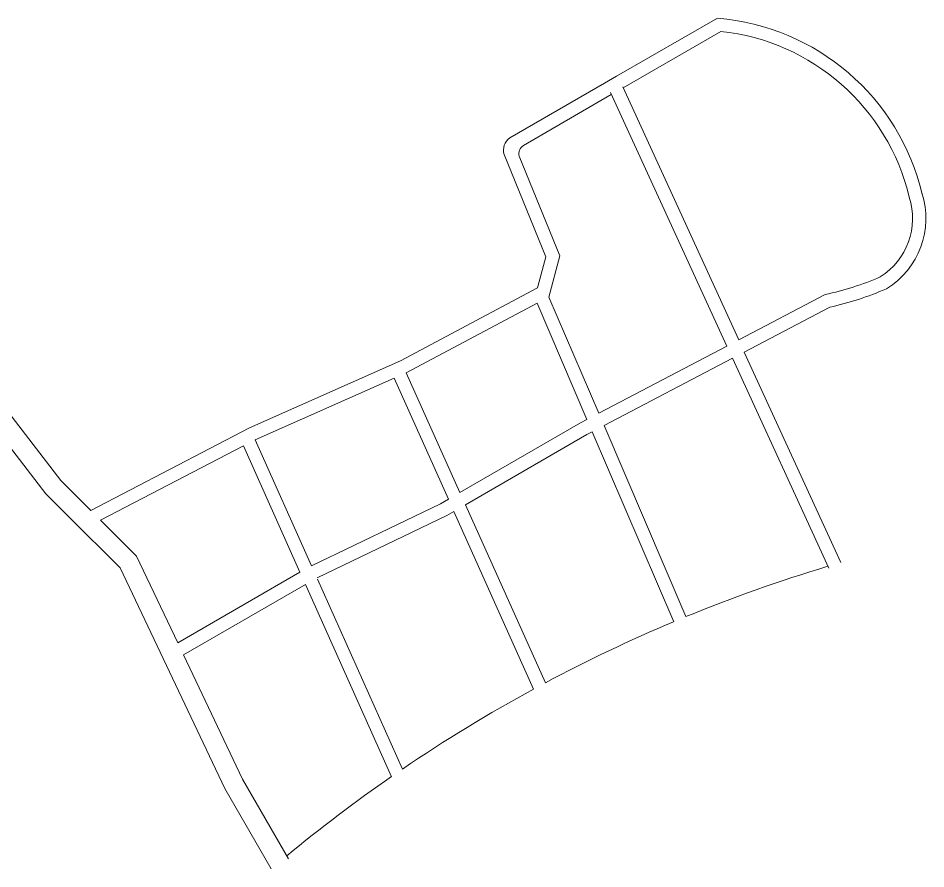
# Model space of a CAD drawing. Header units: metres. Extents: x 383199 to 385363, y 1493349 to 1497259.
# Drawn here: x 384171.3 to 384444.2, y 1493348.7 to 1493604.4 of the extents above; entities that cross this region are included whole.
import ezdxf

# ---------------------------------------------------------------- set-up
doc = ezdxf.new("R2010")
doc.units = ezdxf.units.M
doc.layers.add('_LOTLINE', color=4, linetype='Continuous', lineweight=0)

msp = doc.modelspace()

# ---------------------------------------------------------------- linework, layer by layer
at = {"layer": '_LOTLINE'}
for p, q in [((384382.56, 1493600.44), (384353.19, 1493583.49)), ((384353.08, 1493583.74), (384387.96, 1493507.7))]:
    msp.add_line(p, q, dxfattribs=at)
for points in [[(384319.12, 1493568.44), (384347.65, 1493584.91), (384351.19, 1493586.95), (384381.58, 1493604.42)], [(384323.23, 1493566.19), (384349.65, 1493581.44), (384349.71, 1493581.48)], [(384384.41, 1493505.84), (384349.44, 1493582.07)], [(384193.12, 1493456.45), (384240.84, 1493481.27), (384286.22, 1493501.44), (384327.49, 1493523.32), (384330, 1493532.69), (384317.42, 1493563.46)], [(384330.9, 1493520.6), (384334.21, 1493532.95), (384321.97, 1493562.9)], [(384247.38, 1493348.71), (384233.43, 1493372.88), (384201.93, 1493439.16), (384186.42, 1493454.67), (384179.65, 1493461.44), (384156.05, 1493492.02), (384144.94, 1493506.41), (384138.62, 1493517.37), (384135.31, 1493529.7), (384131.72, 1493543.09), (384122.93, 1493559.74)], [(384193.12, 1493456.45), (384190.66, 1493458.91), (384184.16, 1493465.41), (384160.79, 1493495.69), (384149.94, 1493509.75), (384144.21, 1493519.68), (384141.11, 1493531.26), (384137.35, 1493545.29), (384131.75, 1493555.89)], [(384345.89, 1493485.64), (384330.9, 1493520.6)], [(384287.97, 1493497.84), (384327.36, 1493518.72)], [(384342.34, 1493483.78), (384327.36, 1493518.72)], [(384345.89, 1493485.64), (384384.41, 1493505.84)], [(384418.65, 1493440.81), (384389.63, 1493504.06)], [(384347.47, 1493481.95), (384386.08, 1493502.2)], [(384415.01, 1493439.14), (384386.08, 1493502.2)], [(384242.58, 1493477.67), (384284.32, 1493496.21)], [(384300.66, 1493459.82), (384284.32, 1493496.2)], [(384304.14, 1493461.83), (384287.97, 1493497.84)], [(384304.14, 1493461.83), (384340.37, 1493482.75), (384342.34, 1493483.78)], [(384372.09, 1493424.52), (384347.47, 1493481.95)], [(384305.79, 1493458.16), (384342.3, 1493479.24), (384343.92, 1493480.09)], [(384368.42, 1493422.94), (384343.92, 1493480.09)], [(384259.53, 1493439.81), (384242.58, 1493477.67)], [(384196.09, 1493453.48), (384239.02, 1493475.82)], [(384256.02, 1493437.85), (384239.02, 1493475.82)], [(384259.53, 1493439.81), (384298.3, 1493458.46), (384300.66, 1493459.82)], [(384329.82, 1493404.65), (384305.79, 1493458.16)], [(384261.16, 1493436.15), (384300.17, 1493454.92), (384302.31, 1493456.15)], [(384326.29, 1493402.75), (384302.31, 1493456.15)], [(384219.28, 1493416.64), (384206.91, 1493442.67), (384196.09, 1493453.48)], [(384219.28, 1493416.64), (384256.02, 1493437.85)], [(384286.87, 1493378.72), (384261.31, 1493435.81)], [(384221, 1493413.01), (384257.66, 1493434.18)], [(384283.52, 1493376.42), (384257.66, 1493434.18)], [(384252.58, 1493351.71), (384238.75, 1493375.67), (384221, 1493413.01)]]:
    msp.add_lwpolyline(points, dxfattribs=at)
for points in [[(384387.96, 1493507.7), (384413.94, 1493521.32, 0.04857), (384430.54, 1493526.64, 0.343083), (384439.21, 1493550.63)], [(384389.63, 1493504.06), (384415.32, 1493517.53, 0.047912), (384432.4, 1493523.09, 0.346723), (384443.02, 1493551.87, 0.346723)]]:
    msp.add_lwpolyline(points, format="xyb", dxfattribs=at)
for centre, radius, start, end in [((384375.99, 1493535.68), 68.96, 13.309, 85.3529), ((384375.68, 1493535.5), 65.31, 13.4003, 83.9568), ((384321.83, 1493564.73), 4.59, 126.1676, 196.0667), ((384324.92, 1493563.66), 3.04, 123.7565, 194.5523), ((384549.58, 1492992.04), 467.48, 106.7596, 112.3126), ((384549.58, 1492992.04), 467.48, 112.8029, 118.0396), ((384549.58, 1492992.04), 467.48, 118.5311, 124.1916), ((384549.58, 1492992.04), 467.48, 124.6899, 129.5264)]:
    msp.add_arc(centre, radius, start, end, dxfattribs=at)

doc.saveas('drawing.dxf')
